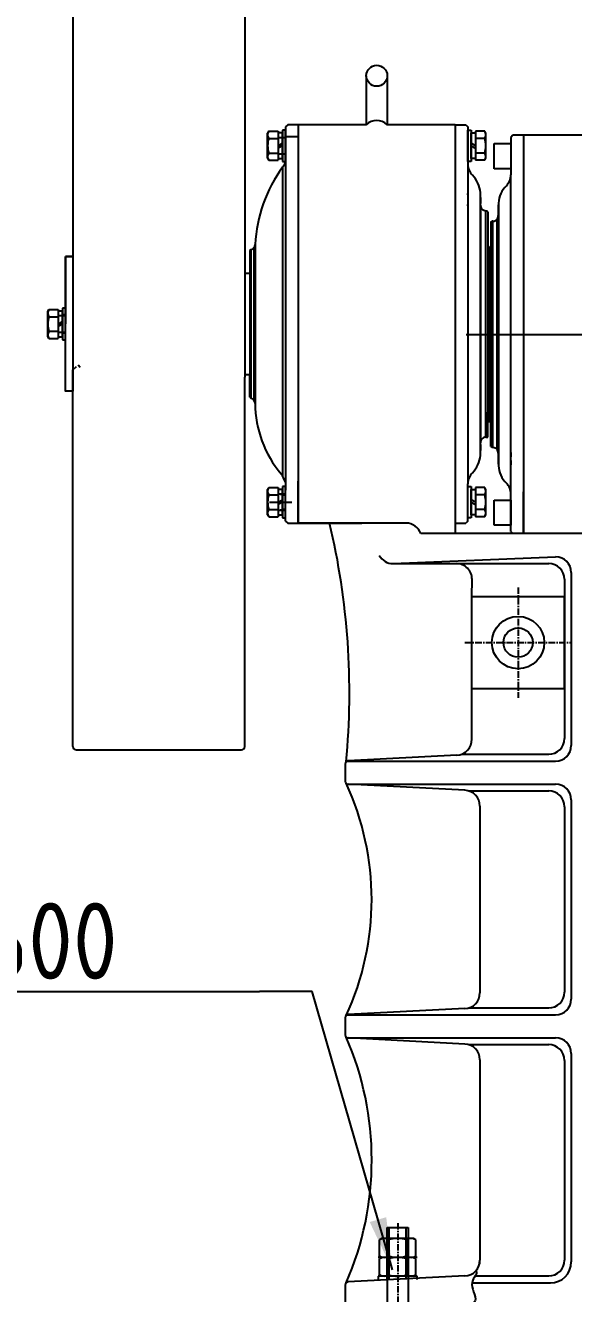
# Model space of a CAD drawing. Extents: x -2130 to 40755, y -2746 to 19315.
# Drawn here: x 22006 to 22529, y 15873 to 17083 of the extents above; entities that cross this region are included whole.
import ezdxf

# ---------------------------------------------------------------- set-up
doc = ezdxf.new("R2010")
doc.units = 0
doc.header["$LTSCALE"] = 5
doc.header["$MEASUREMENT"] = 0
doc.linetypes.add('CENTER', pattern=[2, 1.25, -0.25, 0.25, -0.25])
doc.linetypes.add('PHANTOM', pattern=[2.5, 1.25, -0.25, 0.25, -0.25, 0.25, -0.25])
doc.layers.get('0').update_dxf_attribs({"linetype": 'CONTINUOUS'})
doc.layers.get('DEFPOINTS').update_dxf_attribs({"linetype": 'CONTINUOUS'})
for name, color, linetype in [('3', 3, 'CENTER'), ('4', 4, 'PHANTOM'), ('DIM', 7, 'CONTINUOUS'), ('标注层', 1, 'CONTINUOUS'), ('点划线层', 4, 'CENTER'), ('点画线', 3, 'CENTER'), ('粗实线层', 7, 'CONTINUOUS'), ('细实线', 1, 'CONTINUOUS')]:
    doc.layers.add(name, color=color, linetype=linetype)
doc.layers.add('粗实线', color=7, linetype='CONTINUOUS', lineweight=25)
doc.styles.add('HZ', font='gbenor.shx', dxfattribs={"bigfont": 'gbcbig.shx'})
doc.styles.get("Standard").update_dxf_attribs({"font": 'gbenor.shx', "bigfont": 'gbcbig.shx'})
doc.styles.add('样式 1', font='txt.shx', dxfattribs={"width": 0.78, "bigfont": 'gbcbig.shx'})
doc.dimstyles.new('20', dxfattribs={"dimscale": 20, "dimtxt": 3.5, "dimasz": 2.5, "dimexe": 0.18, "dimexo": 0, "dimgap": 0.5, "dimtad": 1, "dimtoh": 1, "dimdsep": 46, "dimtxsty": 'Standard', "dimcen": 0.09, "dimclrd": 1, "dimclre": 1, "dimclrt": 3, "dimazin": 2, "dimtm": 1e-09, "dimtfac": 1, "dimtmove": 0, "dimatfit": 3, "dimfxl": 0, "dimtolj": 1, "dimtzin": 0, "dimarcsym": 0})
doc.dimstyles.new('ISO-25', dxfattribs={"dimscale": 18, "dimtxt": 3.5, "dimasz": 2.5, "dimexe": 1.25, "dimexo": 0, "dimgap": 1, "dimtad": 1, "dimtoh": 1, "dimdsep": 46, "dimtxsty": 'HZ', "dimcen": 2.5, "dimclrd": 1, "dimclre": 1, "dimclrt": 3, "dimadec": 0, "dimazin": 0, "dimtfac": 1, "dimtmove": 0, "dimatfit": 0, "dimfxl": 0, "dimarcsym": 0})

# ---------------------------------------------------------------- blocks, each defined once
blk = doc.blocks.new('*D266')
at = {"color": 1, "lineweight": -2}
for p, q in [((18253.8, 15946.9), (18253.8, 16023.8)), ((19043.8, 16020.2), (18303.8, 16020.2)), ((19093.8, 15946.9), (19093.8, 16023.8))]:
    blk.add_line(p, q, dxfattribs=at)
at = {"color": 1}
for points in [[(18303.8, 16028.5), (18303.8, 16011.9), (18253.8, 16020.2)], [(19043.8, 16028.5), (19043.8, 16011.9), (19093.8, 16020.2)]]:
    blk.add_solid(points, dxfattribs=at)
at = {"layer": 'DEFPOINTS', "color": 0}
for p in [(18253.8, 16020.2), (18253.8, 15946.9), (19093.8, 15946.9), (36785.4, 3641.5), (36785.4, 2941.5), (37052, 2941.5)]:
    blk.add_point(p, dxfattribs=at)
at = {"layer": '粗实线', "color": 1, "lineweight": -2}
for p, q in [((36785.4, 3641.5), (37074.5, 3641.5)), ((37052, 3596.5), (37052, 2986.5)), ((36785.4, 2941.5), (37074.5, 2941.5))]:
    blk.add_line(p, q, dxfattribs=at)
at = {"layer": '粗实线', "color": 1}
for points in [[(37044.5, 3596.5), (37059.5, 3596.5), (37052, 3641.5)], [(37044.5, 2986.5), (37059.5, 2986.5), (37052, 2941.5)]]:
    blk.add_solid(points, dxfattribs=at)
at = {"color": 3, "insert": (18673.8, 16065.2), "char_height": 70, "attachment_point": 5}
blk.add_mtext('\\A1;840', dxfattribs=at)
at = {"layer": '粗实线', "color": 3, "insert": (37002.5, 3236.5), "char_height": 63, "attachment_point": 5, "rotation": 90, "style": '样式 1'}
blk.add_mtext('700', dxfattribs=at)
blk = doc.blocks.new('*D267')
at = {"color": 1, "lineweight": -2}
for p, q in [((18823.8, 15946.9), (18823.8, 15924.7)), ((19093.8, 15946.9), (19093.8, 15924.7)), ((19043.8, 15928.3), (18873.8, 15928.3))]:
    blk.add_line(p, q, dxfattribs=at)
at = {"color": 1}
for points in [[(18873.8, 15936.6), (18873.8, 15919.9), (18823.8, 15928.3)], [(19043.8, 15936.6), (19043.8, 15919.9), (19093.8, 15928.3)]]:
    blk.add_solid(points, dxfattribs=at)
at = {"layer": 'DEFPOINTS', "color": 0}
for p in [(18823.8, 15946.9), (19093.8, 15946.9), (18823.8, 15928.3), (36457.9, 3641.5), (36457.9, 3141.5), (36566.5, 3141.5)]:
    blk.add_point(p, dxfattribs=at)
at = {"layer": '粗实线', "color": 1, "lineweight": -2}
for p, q in [((36457.9, 3641.5), (36589, 3641.5)), ((36566.5, 3596.5), (36566.5, 3186.5)), ((36457.9, 3141.5), (36589, 3141.5))]:
    blk.add_line(p, q, dxfattribs=at)
at = {"layer": '粗实线', "color": 1}
for points in [[(36559, 3596.5), (36574, 3596.5), (36566.5, 3641.5)], [(36559, 3186.5), (36574, 3186.5), (36566.5, 3141.5)]]:
    blk.add_solid(points, dxfattribs=at)
at = {"color": 3, "insert": (18958.8, 15973.3), "char_height": 70, "attachment_point": 5}
blk.add_mtext('\\A1;270', dxfattribs=at)
at = {"layer": '粗实线', "color": 3, "insert": (36517, 3332), "char_height": 63, "attachment_point": 5, "rotation": 90, "style": '样式 1'}
blk.add_mtext('500', dxfattribs=at)
blk = doc.blocks.new('*D268')
at = {"color": 1, "lineweight": -2}
for p, q in [((18076.8, 16597.9), (18008.3, 16597.9)), ((18011.9, 16547.9), (18011.9, 15912.9)), ((18088.8, 15862.9), (18008.3, 15862.9))]:
    blk.add_line(p, q, dxfattribs=at)
at = {"color": 1}
for points in [[(18003.5, 16547.9), (18020.2, 16547.9), (18011.9, 16597.9)], [(18003.5, 15912.9), (18020.2, 15912.9), (18011.9, 15862.9)]]:
    blk.add_solid(points, dxfattribs=at)
at = {"layer": 'DEFPOINTS', "color": 0}
for p in [(18076.8, 16597.9), (18011.9, 15862.9), (18088.8, 15862.9), (35485.4, 3641.5), (35700.4, 3641.5), (35485.4, 3480)]:
    blk.add_point(p, dxfattribs=at)
at = {"layer": '粗实线', "color": 1, "lineweight": -2}
for p, q in [((35485.4, 3641.5), (35485.4, 3457.5)), ((35700.4, 3641.5), (35700.4, 3457.5)), ((35655.4, 3480), (35530.4, 3480))]:
    blk.add_line(p, q, dxfattribs=at)
at = {"layer": '粗实线', "color": 1}
for points in [[(35530.4, 3487.5), (35530.4, 3472.5), (35485.4, 3480)], [(35655.4, 3487.5), (35655.4, 3472.5), (35700.4, 3480)]]:
    blk.add_solid(points, dxfattribs=at)
at = {"color": 3, "insert": (17966.9, 16230.4), "char_height": 70, "attachment_point": 5, "rotation": 90}
blk.add_mtext('\\A1;735', dxfattribs=at)
at = {"layer": '粗实线', "color": 3, "insert": (35641.5, 3529.5), "char_height": 63, "attachment_point": 5, "style": '样式 1'}
blk.add_mtext('215', dxfattribs=at)
blk = doc.blocks.new('*D269')
at = {"color": 1, "lineweight": -2}
for p, q in [((18376.5, 16797.9), (17893.3, 16797.9)), ((17896.9, 16747.9), (17896.9, 15912.9)), ((18088.8, 15862.9), (17893.3, 15862.9))]:
    blk.add_line(p, q, dxfattribs=at)
at = {"color": 1}
for points in [[(17888.5, 16747.9), (17905.2, 16747.9), (17896.9, 16797.9)], [(17888.5, 15912.9), (17905.2, 15912.9), (17896.9, 15862.9)]]:
    blk.add_solid(points, dxfattribs=at)
at = {"layer": 'DEFPOINTS', "color": 0}
for p in [(18376.5, 16797.9), (17896.9, 15862.9), (18088.8, 15862.9), (37885.4, 3734), (37735.4, 3641.5), (37885.4, 3641.5)]:
    blk.add_point(p, dxfattribs=at)
at = {"layer": '粗实线', "color": 1, "lineweight": -2}
for p, q in [((37735.4, 3641.5), (37735.4, 3756.5)), ((37885.4, 3641.5), (37885.4, 3756.5)), ((37780.4, 3734), (37840.4, 3734))]:
    blk.add_line(p, q, dxfattribs=at)
at = {"layer": '粗实线', "color": 1}
for points in [[(37780.4, 3741.5), (37780.4, 3726.5), (37735.4, 3734)], [(37840.4, 3741.5), (37840.4, 3726.5), (37885.4, 3734)]]:
    blk.add_solid(points, dxfattribs=at)
at = {"color": 3, "insert": (17851.9, 16330.4), "char_height": 70, "attachment_point": 5, "rotation": 90}
blk.add_mtext('\\A1;935', dxfattribs=at)
at = {"layer": '粗实线', "color": 3, "insert": (37810.4, 3783.5), "char_height": 63, "attachment_point": 5, "style": '样式 1'}
blk.add_mtext('150', dxfattribs=at)
blk = doc.blocks.new('*D270')
at = {"color": 1, "lineweight": -2}
for p, q in [((18073.8, 16594.9), (18073.8, 17305.2)), ((18123.8, 17301.6), (19223.8, 17301.6)), ((19273.8, 16369.9), (19273.8, 17305.2))]:
    blk.add_line(p, q, dxfattribs=at)
at = {"color": 1}
for points in [[(18123.8, 17309.9), (18123.8, 17293.2), (18073.8, 17301.6)], [(19223.8, 17309.9), (19223.8, 17293.2), (19273.8, 17301.6)]]:
    blk.add_solid(points, dxfattribs=at)
at = {"layer": 'DEFPOINTS', "color": 0}
for p in [(19273.8, 17301.6), (18073.8, 16594.9), (19273.8, 16369.9), (35485.4, 2341.5), (37885.4, 2341.5), (37885.4, 2207)]:
    blk.add_point(p, dxfattribs=at)
at = {"layer": '粗实线', "color": 1, "lineweight": -2}
for p, q in [((35485.4, 2341.5), (35485.4, 2184.5)), ((37885.4, 2341.5), (37885.4, 2184.5)), ((35530.4, 2207), (37840.4, 2207))]:
    blk.add_line(p, q, dxfattribs=at)
at = {"layer": '粗实线', "color": 1}
for points in [[(35530.4, 2214.5), (35530.4, 2199.5), (35485.4, 2207)], [(37840.4, 2214.5), (37840.4, 2199.5), (37885.4, 2207)]]:
    blk.add_solid(points, dxfattribs=at)
at = {"color": 3, "insert": (18673.8, 17346.6), "char_height": 70, "attachment_point": 5}
blk.add_mtext('\\A1;1200', dxfattribs=at)
at = {"layer": '粗实线', "color": 3, "insert": (37400.9, 2256.5), "char_height": 63, "attachment_point": 5, "style": '样式 1'}
blk.add_mtext('2400', dxfattribs=at)
blk = doc.blocks.new('*D271')
at = {"color": 1, "lineweight": -2}
for p, q in [((18073.8, 16594.9), (18073.8, 17114.5)), ((18123.8, 17110.9), (18773.8, 17110.9)), ((18823.8, 16797.9), (18823.8, 17114.5))]:
    blk.add_line(p, q, dxfattribs=at)
at = {"color": 1}
for points in [[(18123.8, 17119.2), (18123.8, 17102.5), (18073.8, 17110.9)], [(18773.8, 17119.2), (18773.8, 17102.5), (18823.8, 17110.9)]]:
    blk.add_solid(points, dxfattribs=at)
at = {"layer": 'DEFPOINTS', "color": 0}
for p in [(18823.8, 17110.9), (18823.8, 16797.9), (18073.8, 16594.9), (38384.1, 2441.5), (40384.1, 2441.5), (40384.1, 2200)]:
    blk.add_point(p, dxfattribs=at)
at = {"layer": '粗实线', "color": 1, "lineweight": -2}
for p, q in [((38384.1, 2441.5), (38384.1, 2177.5)), ((40384.1, 2441.5), (40384.1, 2177.5)), ((38429.1, 2200), (40339.1, 2200))]:
    blk.add_line(p, q, dxfattribs=at)
at = {"layer": '粗实线', "color": 1}
for points in [[(38429.1, 2207.5), (38429.1, 2192.5), (38384.1, 2200)], [(40339.1, 2207.5), (40339.1, 2192.5), (40384.1, 2200)]]:
    blk.add_solid(points, dxfattribs=at)
at = {"color": 3, "insert": (18448.8, 17155.9), "char_height": 70, "attachment_point": 5}
blk.add_mtext('\\A1;750', dxfattribs=at)
at = {"layer": '粗实线', "color": 3, "insert": (39309, 2249.5), "char_height": 63, "attachment_point": 5, "style": '样式 1'}
blk.add_mtext('2000', dxfattribs=at)
blk = doc.blocks.new('*D272')
at = {"color": 1, "lineweight": -2}
for p, q in [((18823.8, 16797.9), (18823.8, 16546.2)), ((20128.8, 16202.9), (20128.8, 16553.4)), ((18873.8, 16549.8), (20078.8, 16549.8))]:
    blk.add_line(p, q, dxfattribs=at)
at = {"color": 1}
for points in [[(18873.8, 16558.1), (18873.8, 16541.4), (18823.8, 16549.8)], [(20078.8, 16558.1), (20078.8, 16541.4), (20128.8, 16549.8)]]:
    blk.add_solid(points, dxfattribs=at)
at = {"layer": 'DEFPOINTS', "color": 0}
for p in [(18823.8, 16797.9), (20128.8, 16549.8), (20128.8, 16202.9), (37570.4, 3978.1), (36730.4, 3691.4), (37570.4, 3681.6)]:
    blk.add_point(p, dxfattribs=at)
at = {"layer": '粗实线', "color": 1, "lineweight": -2}
for p, q in [((36730.4, 3691.4), (36730.4, 4000.6)), ((37570.4, 3681.6), (37570.4, 4000.6)), ((36775.4, 3978.1), (37525.4, 3978.1))]:
    blk.add_line(p, q, dxfattribs=at)
at = {"layer": '粗实线', "color": 1}
for points in [[(36775.4, 3985.6), (36775.4, 3970.6), (36730.4, 3978.1)], [(37525.4, 3985.6), (37525.4, 3970.6), (37570.4, 3978.1)]]:
    blk.add_solid(points, dxfattribs=at)
at = {"color": 3, "insert": (19476.3, 16594.8), "char_height": 70, "attachment_point": 5}
blk.add_mtext('\\A1;1305', dxfattribs=at)
at = {"layer": '粗实线', "color": 3, "insert": (37121.1, 4027.6), "char_height": 63, "attachment_point": 5, "style": '样式 1'}
blk.add_mtext('840', dxfattribs=at)
blk = doc.blocks.new('*D274')
at = {"color": 1, "lineweight": -2}
for p, q in [((20457.3, 16202.9), (20960.1, 16202.9)), ((20956.5, 15912.9), (20956.5, 16152.9)), ((20848.8, 15862.9), (20960.1, 15862.9))]:
    blk.add_line(p, q, dxfattribs=at)
at = {"color": 1}
for points in [[(20948.2, 16152.9), (20964.9, 16152.9), (20956.5, 16202.9)], [(20948.2, 15912.9), (20964.9, 15912.9), (20956.5, 15862.9)]]:
    blk.add_solid(points, dxfattribs=at)
at = {"layer": 'DEFPOINTS', "color": 0}
for p in [(20457.3, 16202.9), (20956.5, 16202.9), (20848.8, 15862.9), (37885.4, 3641.5), (37885.4, 2341.5), (38170, 2341.5)]:
    blk.add_point(p, dxfattribs=at)
at = {"layer": '粗实线', "color": 1, "lineweight": -2}
for p, q in [((37885.4, 3641.5), (38192.5, 3641.5)), ((38170, 3596.5), (38170, 2386.5)), ((37885.4, 2341.5), (38192.5, 2341.5))]:
    blk.add_line(p, q, dxfattribs=at)
at = {"layer": '粗实线', "color": 1}
for points in [[(38162.5, 3596.5), (38177.5, 3596.5), (38170, 3641.5)], [(38162.5, 2386.5), (38177.5, 2386.5), (38170, 2341.5)]]:
    blk.add_solid(points, dxfattribs=at)
at = {"color": 3, "insert": (20911.5, 16032.9), "char_height": 70, "attachment_point": 5, "rotation": 90}
blk.add_mtext('\\A1;340', dxfattribs=at)
at = {"layer": '粗实线', "color": 3, "insert": (38118.8, 3008.5), "char_height": 63, "attachment_point": 5, "rotation": 90, "style": '样式 1'}
blk.add_mtext('自定', dxfattribs=at)
blk = doc.blocks.new('*D253')
at = {"color": 1, "lineweight": -2}
for p, q in [((22215.3, 17200.7), (22215.3, 17263.8)), ((22265.3, 17260.2), (23100.3, 17260.2)), ((23150.3, 17200.7), (23150.3, 17263.8))]:
    blk.add_line(p, q, dxfattribs=at)
at = {"color": 1}
for points in [[(22265.3, 17268.5), (22265.3, 17251.9), (22215.3, 17260.2)], [(23100.3, 17268.5), (23100.3, 17251.9), (23150.3, 17260.2)]]:
    blk.add_solid(points, dxfattribs=at)
at = {"layer": 'DEFPOINTS', "color": 0}
for p in [(23150.3, 17260.2), (22215.3, 17200.7), (23150.3, 17200.7), (35792.9, -112.5), (36407.9, -235.5), (36407.9, -258)]:
    blk.add_point(p, dxfattribs=at)
at = {"layer": '粗实线', "color": 1, "lineweight": -2}
for p, q in [((35792.9, -112.5), (35792.9, -280.5)), ((36407.9, -235.5), (36407.9, -280.5)), ((35837.9, -258), (36362.9, -258))]:
    blk.add_line(p, q, dxfattribs=at)
at = {"layer": '粗实线', "color": 1}
for points in [[(35837.9, -250.5), (35837.9, -265.5), (35792.9, -258)], [(36362.9, -250.5), (36362.9, -265.5), (36407.9, -258)]]:
    blk.add_solid(points, dxfattribs=at)
at = {"color": 3, "insert": (22682.8, 17305.2), "char_height": 70, "attachment_point": 5}
blk.add_mtext('\\A1;935', dxfattribs=at)
at = {"layer": '粗实线', "color": 3, "insert": (36109.5, -208.5), "char_height": 63, "attachment_point": 5, "style": '样式 1'}
blk.add_mtext('615', dxfattribs=at)
blk = doc.blocks.new('*D276')
at = {"color": 1, "lineweight": -2}
for p, q in [((22051.3, 17200.7), (22051.3, 17263.9)), ((22165.3, 17260.3), (22101.3, 17260.3)), ((22215.3, 17200.7), (22215.3, 17263.9))]:
    blk.add_line(p, q, dxfattribs=at)
at = {"color": 1}
for points in [[(22101.3, 17268.6), (22101.3, 17252), (22051.3, 17260.3)], [(22165.3, 17268.6), (22165.3, 17252), (22215.3, 17260.3)]]:
    blk.add_solid(points, dxfattribs=at)
at = {"layer": 'DEFPOINTS', "color": 0}
for p in [(22051.3, 17260.3), (22051.3, 17200.7), (22215.3, 17200.7), (40339.1, 5023), (38401.1, 4982.5), (40339.1, 4161.5)]:
    blk.add_point(p, dxfattribs=at)
at = {"layer": '粗实线', "color": 1, "lineweight": -2}
for p, q in [((38401.1, 4982.5), (38401.1, 5045.5)), ((40339.1, 4161.5), (40339.1, 5045.5)), ((38446.1, 5023), (40294.1, 5023))]:
    blk.add_line(p, q, dxfattribs=at)
at = {"layer": '粗实线', "color": 1}
for points in [[(38446.1, 5030.5), (38446.1, 5015.5), (38401.1, 5023)], [(40294.1, 5030.5), (40294.1, 5015.5), (40339.1, 5023)]]:
    blk.add_solid(points, dxfattribs=at)
at = {"color": 3, "insert": (22133.3, 17305.3), "char_height": 70, "attachment_point": 5}
blk.add_mtext('\\A1;164', dxfattribs=at)
at = {"layer": '粗实线', "color": 3, "insert": (39059.5, 5072.5), "char_height": 63, "attachment_point": 5, "style": '样式 1'}
blk.add_mtext('1938', dxfattribs=at)
blk = doc.blocks.new('*D278')
at = {"color": 1, "lineweight": -2}
for p, q in [((6935.4, 16333.9), (7097.2, 16333.9)), ((7093.6, 16283.9), (7093.6, 16121.9)), ((6935.4, 16071.9), (7097.2, 16071.9))]:
    blk.add_line(p, q, dxfattribs=at)
at = {"color": 1}
for points in [[(7085.3, 16283.9), (7101.9, 16283.9), (7093.6, 16333.9)], [(7085.3, 16121.9), (7101.9, 16121.9), (7093.6, 16071.9)]]:
    blk.add_solid(points, dxfattribs=at)
at = {"layer": 'DEFPOINTS', "color": 0}
for p in [(6935.4, 16333.9), (6935.4, 16071.9), (7093.6, 16071.9), (39034.1, 3641.5), (39354.1, 3641.5), (39354.1, 3527)]:
    blk.add_point(p, dxfattribs=at)
at = {"layer": '粗实线', "color": 1, "lineweight": -2}
for p, q in [((39034.1, 3641.5), (39034.1, 3504.5)), ((39354.1, 3641.5), (39354.1, 3504.5)), ((39079.1, 3527), (39309.1, 3527))]:
    blk.add_line(p, q, dxfattribs=at)
at = {"layer": '粗实线', "color": 1}
for points in [[(39079.1, 3534.5), (39079.1, 3519.5), (39034.1, 3527)], [(39309.1, 3534.5), (39309.1, 3519.5), (39354.1, 3527)]]:
    blk.add_solid(points, dxfattribs=at)
at = {"color": 3, "insert": (7048.6, 16202.9), "char_height": 70, "attachment_point": 5, "rotation": 90}
blk.add_mtext('\\A1;262', dxfattribs=at)
at = {"layer": '粗实线', "color": 3, "insert": (39206.5, 3576.5), "char_height": 63, "attachment_point": 5, "style": '样式 1'}
blk.add_mtext('320', dxfattribs=at)
blk = doc.blocks.new('*U164')
at = {"layer": '4', "color": 7, "linetype": 'Continuous'}
for p, q in [((4158.4, 1345), (4155.4, 1345)), ((4155.4, 1345), (4155.4, 1315)), ((4158.4, 1315), (4158.4, 1345)), ((4155.4, 1315), (4158.4, 1315))]:
    blk.add_line(p, q, dxfattribs=at)
at = {"layer": '4', "color": 3, "linetype": 'CENTER'}
blk.add_line((4149.4, 1330), (4164.4, 1330), dxfattribs=at)
blk = doc.blocks.new('*U165')
at = {"layer": '4', "color": 7, "linetype": 'Continuous'}
for p, q in [((4155.4, 1342.2), (4151.3, 1342.2)), ((4151.3, 1342.2), (4151.3, 1317.8)), ((4151.3, 1330), (4155.4, 1332.4)), ((4155.4, 1317.8), (4155.4, 1342.2)), ((4155.4, 1330), (4151.3, 1327.7)), ((4151.3, 1317.8), (4155.4, 1317.8))]:
    blk.add_line(p, q, dxfattribs=at)
at = {"layer": '4', "color": 3, "linetype": 'CENTER'}
blk.add_line((4143.1, 1330), (4163.6, 1330), dxfattribs=at)

msp = doc.modelspace()

# ---------------------------------------------------------------- linework, layer by layer
for p, q in [((22416.2774, 16987.873), (22426.2774, 16987.873)), ((22266.2774, 16976.373), (22254.2774, 16976.373)), ((22601.7814, 16977.873), (22481.2774, 16977.873)), ((22428.2774, 16950.2669), (22428.2774, 16645.4791)), ((22469.2774, 16635.4791), (22469.2774, 16940.2669)), ((22440.1748, 16672.5211), (22440.1748, 16923.2249)), ((22440.3394, 16911.1724), (22440.3304, 16684.8732)), ((22445.3304, 16689.873), (22445.3304, 16905.873)), ((22457.38, 16913.2249), (22457.38, 16662.5211)), ((22451.2774, 16895.873), (22451.2774, 16679.873)), ((22452.2244, 16679.873), (22452.2244, 16895.873)), ((22455.8643, 16897.445), (22455.8643, 16678.3011)), ((22457.2155, 16674.5736), (22457.2155, 16901.1724)), ((22449.2774, 16871.8819), (22450.2774, 16871.8819)), ((22449.2774, 16871.8819), (22449.2774, 16703.8641)), ((22450.2774, 16871.873), (22450.2774, 16703.873)), ((22051.2748, 16862.1281), (22044.3724, 16862.1281)), ((22044.3724, 16862.1281), (22044.3724, 16797.873)), ((22044.3724, 16733.6179), (22044.3724, 16797.873)), ((22051.2748, 16733.6179), (22044.3724, 16733.6179)), ((22449.2774, 16733.873), (22449.2774, 16713.873)), ((22449.2774, 16703.8641), (22449.2774, 16717.873))]:
    msp.add_line(p, q)
at = {"color": 7, "linetype": 'Continuous'}
for p, q in [((22453.2774, 16969.873), (22469.2774, 16969.873)), ((22453.2774, 16945.873), (22453.2774, 16969.873)), ((22469.2774, 16969.873), (22469.2774, 16945.873)), ((22469.2774, 16945.873), (22453.2774, 16945.873)), ((22453.2774, 16629.873), (22469.2774, 16629.873)), ((22453.2774, 16605.873), (22453.2774, 16629.873)), ((22469.2774, 16629.873), (22469.2774, 16605.873)), ((22469.2774, 16605.873), (22453.2774, 16605.873))]:
    msp.add_line(p, q, dxfattribs=at)
msp.add_lwpolyline([(22044.3724, 16862.1281), (22051.2748, 16862.1281), (22051.2748, 16733.6179), (22044.3724, 16733.6179)], close=True)
at = {"layer": '3', "ltscale": 50}
msp.add_line((22426.6914, 16787.873), (22681.2774, 16787.873), dxfattribs=at)
at = {"layer": '4', "color": 7, "linetype": 'Continuous'}
for p, q in [((22237.1774, 16979.873), (22238.2492, 16981.7294)), ((22237.1774, 16955.873), (22237.1774, 16979.873)), ((22238.2492, 16981.7294), (22247.1774, 16981.7294)), ((22238.2492, 16974.8012), (22247.1774, 16974.8012)), ((22247.1774, 16981.7294), (22247.1774, 16954.0166)), ((22247.1774, 16980.073), (22247.1774, 16955.673)), ((22251.2774, 16980.073), (22247.1774, 16980.073)), ((22247.1774, 16975.873), (22254.2774, 16975.873)), ((22251.2774, 16982.873), (22251.2774, 16952.873)), ((22254.2774, 16982.873), (22251.2774, 16982.873)), ((22251.2774, 16955.673), (22251.2774, 16980.073)), ((22254.2774, 16952.873), (22254.2774, 16982.873)), ((22428.2774, 16982.873), (22431.2774, 16982.873)), ((22428.2774, 16952.873), (22428.2774, 16982.873)), ((22431.2774, 16982.873), (22431.2774, 16952.873)), ((22431.2774, 16980.073), (22435.3774, 16980.073)), ((22431.2774, 16955.673), (22431.2774, 16980.073)), ((22444.3056, 16981.7294), (22435.3774, 16981.7294)), ((22435.3774, 16981.7294), (22435.3774, 16954.0166)), ((22435.3774, 16980.073), (22435.3774, 16955.673)), ((22444.3056, 16974.8012), (22435.3774, 16974.8012)), ((22445.3774, 16979.873), (22444.3056, 16981.7294)), ((22445.3774, 16955.873), (22445.3774, 16979.873)), ((22247.1774, 16967.873), (22251.2774, 16970.2401)), ((22251.2774, 16967.873), (22247.1774, 16965.5059)), ((22435.3774, 16967.873), (22431.2774, 16970.2401)), ((22431.2774, 16967.873), (22435.3774, 16965.5059)), ((22238.2492, 16954.0166), (22237.1774, 16955.873)), ((22238.2492, 16960.9448), (22247.1774, 16960.9448)), ((22238.2492, 16954.0166), (22247.1774, 16954.0166)), ((22254.2774, 16959.873), (22247.1774, 16959.873)), ((22247.1774, 16955.673), (22251.2774, 16955.673)), ((22251.2774, 16952.873), (22254.2774, 16952.873)), ((22431.2774, 16952.873), (22428.2774, 16952.873)), ((22435.3774, 16955.673), (22431.2774, 16955.673)), ((22444.3056, 16960.9448), (22435.3774, 16960.9448)), ((22444.3056, 16954.0166), (22435.3774, 16954.0166)), ((22444.3056, 16954.0166), (22445.3774, 16955.873)), ((22237.1774, 16639.873), (22238.2492, 16641.7294)), ((22237.1774, 16615.873), (22237.1774, 16639.873)), ((22238.2492, 16641.7294), (22247.1774, 16641.7294)), ((22247.1774, 16641.7294), (22247.1774, 16614.0166)), ((22247.1774, 16635.873), (22254.2774, 16634.5418)), ((22247.1774, 16635.873), (22254.2774, 16635.873)), ((22428.2774, 16642.873), (22431.2774, 16642.873)), ((22428.2774, 16612.873), (22428.2774, 16642.873)), ((22431.2774, 16642.873), (22431.2774, 16612.873)), ((22431.2774, 16640.073), (22435.3774, 16640.073)), ((22431.2774, 16615.673), (22431.2774, 16640.073)), ((22444.3056, 16641.7294), (22435.3774, 16641.7294)), ((22435.3774, 16641.7294), (22435.3774, 16614.0166)), ((22435.3774, 16640.073), (22435.3774, 16615.673)), ((22445.3774, 16639.873), (22444.3056, 16641.7294)), ((22445.3774, 16615.873), (22445.3774, 16639.873)), ((22238.2492, 16634.8012), (22247.1774, 16634.8012)), ((22435.3774, 16627.873), (22431.2774, 16630.2401)), ((22431.2774, 16627.873), (22435.3774, 16625.5059)), ((22444.3056, 16634.8012), (22435.3774, 16634.8012)), ((22238.2492, 16614.0166), (22237.1774, 16615.873)), ((22238.2492, 16620.9448), (22247.1774, 16620.9448)), ((22238.2492, 16614.0166), (22247.1774, 16614.0166)), ((22254.2774, 16621.2043), (22247.1774, 16619.873)), ((22254.2774, 16619.873), (22247.1774, 16619.873)), ((22431.2774, 16612.873), (22428.2774, 16612.873)), ((22435.3774, 16615.673), (22431.2774, 16615.673)), ((22444.3056, 16620.9448), (22435.3774, 16620.9448)), ((22444.3056, 16614.0166), (22435.3774, 16614.0166)), ((22444.3056, 16614.0166), (22445.3774, 16615.873))]:
    msp.add_line(p, q, dxfattribs=at)
for centre, radius, start, end in [((22243.3114, 16978.2653), 6.134, 145.6157525, 214.3842475), ((22260.1056, 16967.873), 22.9282, 162.4120462, 197.5879538), ((22439.2434, 16978.2653), 6.134, 325.6157525, 34.3842475), ((22422.4492, 16967.873), 22.9282, 342.4120462, 17.5879538), ((22243.3114, 16957.4807), 6.134, 145.6157525, 214.3842475), ((22439.2434, 16957.4807), 6.134, 325.6157525, 34.3842475), ((22243.3114, 16638.2653), 6.134, 145.6157525, 214.3842475), ((22439.2434, 16638.2653), 6.134, 325.6157525, 34.3842475), ((22260.1056, 16627.873), 22.9282, 162.4120462, 197.5879538), ((22422.4492, 16627.873), 22.9282, 342.4120462, 17.5879538), ((22243.3114, 16617.4807), 6.134, 145.6157525, 214.3842475), ((22439.2434, 16617.4807), 6.134, 325.6157525, 34.3842475)]:
    msp.add_arc(centre, radius, start, end, dxfattribs=at)
at = {"layer": 'DIM'}
for p, q in [((22416.2774, 16807.873), (22416.2774, 16618.873)), ((22416.2774, 16636.873), (22416.2774, 16618.873)), ((22416.2774, 16618.873), (22416.2774, 16597.873)), ((22266.2774, 16607.873), (22327.0356, 16607.873)), ((22369.1563, 16607.873), (22266.2774, 16607.873)), ((22327.0356, 16607.873), (22286.2774, 16607.873)), ((22681.2774, 16597.873), (22383.293, 16597.873)), ((22356.9079, 16569.26), (22511.9441, 16575.76)), ((22356.9079, 16569.26), (22505.4441, 16569.26)), ((22432.1795, 16537.94), (22432.1942, 16554.2465)), ((22520.4441, 16554.26), (22520.4441, 16402.3738)), ((22526.9441, 16560.76), (22526.9441, 16395.8738)), ((22432.1795, 16449.921), (22432.1795, 16537.921)), ((22432.1795, 16537.921), (22520.1795, 16537.921)), ((22520.1795, 16537.921), (22520.1795, 16449.921)), ((22432.0562, 16401.0097), (22432.1002, 16449.94)), ((22520.1795, 16449.921), (22432.1795, 16449.921)), ((22417.7269, 16386.4758), (22314.1446, 16381)), ((22422.2155, 16387.3738), (22505.4441, 16387.3738)), ((22311.2774, 16378.003), (22311.2774, 16361.7445)), ((22313.4064, 16380.8738), (22511.9441, 16380.8738)), ((22313.4064, 16358.8738), (22511.9441, 16358.8738)), ((22425.4068, 16353.001), (22314.1462, 16358.7474)), ((22429.0907, 16352.3738), (22505.4441, 16352.3738)), ((22439.7508, 16338.0153), (22439.7508, 16159.7307)), ((22520.4441, 16337.3738), (22520.4441, 16160.373)), ((22526.9441, 16343.8738), (22526.9441, 16153.873)), ((22425.4068, 16144.745), (22314.1462, 16138.9986)), ((22429.0932, 16145.373), (22505.4441, 16145.373)), ((22311.2774, 16136.0015), (22311.2774, 16119.7445)), ((22313.4089, 16138.873), (22511.9441, 16138.873)), ((22313.4089, 16116.873), (22511.9441, 16116.873)), ((22425.4068, 16111.001), (22314.1462, 16116.7474)), ((22429.0932, 16110.373), (22505.4441, 16110.373)), ((22439.7508, 16096.0153), (22439.7508, 15904.7307)), ((22520.4441, 16095.373), (22520.4441, 15904.745)), ((22526.9441, 16101.873), (22526.9441, 15903.0759)), ((22425.4068, 15889.745), (22314.1462, 15883.9986)), ((22435.3755, 15889.745), (22505.4441, 15889.745)), ((22311.2774, 15881.0015), (22311.2774, 15862.873)), ((22432.1006, 15883.0759), (22506.9441, 15883.0759))]:
    msp.add_line(p, q, dxfattribs=at)
for radius in [25, 14]:
    msp.add_circle((22476.1795, 16493.921), radius, dxfattribs=at)
for centre, radius, start, end in [((21615.2293, 16446.0907), 700, 354.5886509, 13.3628786), ((22369.1607, 16592.8869), 14.9861, 19.4337633, 90.0168225), ((22356.9079, 16584.26), 15, 208.4756376, 270), ((22511.9441, 16560.76), 15, 0, 90), ((22417.1942, 16554.26), 15, 359.9484005, 90), ((22505.4441, 16554.26), 15, 0, 90), ((22417.063, 16401.4611), 15, 272.5370166, 1.6211756), ((22505.4441, 16402.3738), 15, 270, 0), ((22511.9441, 16395.8738), 15, 270, 0), ((22314.2774, 16378.003), 3, 92.5370166, 180), ((22314.2774, 16361.7445), 3, 180, 267.4932547), ((22072.0424, 16248.873), 264.4023, 335.2255286, 24.7744714), ((22511.9441, 16343.8738), 15, 0, 90), ((22424.7508, 16338.0153), 15, 0, 87.4932547), ((22505.4441, 16337.3738), 15, 0, 90), ((22424.7508, 16159.7307), 15, 272.5067453, 0), ((22505.4441, 16160.373), 15, 270, 0), ((22511.9441, 16153.873), 15, 270, 0), ((22314.2774, 16136.0015), 3, 92.5067453, 180), ((22314.2774, 16119.7445), 3, 180, 267.4932547), ((22042.4473, 16000.373), 294.0692, 336.492077, 23.507923), ((22042.4473, 16000.373), 294.0692, 336.492077, 23.507923), ((22511.9441, 16101.873), 15, 0, 90), ((22424.7508, 16096.0153), 15, 0, 87.4932547), ((22505.4441, 16095.373), 15, 0, 90), ((22424.7508, 15904.7307), 15, 272.5067453, 0), ((22424.7508, 15904.7307), 15, 318.341527, 0), ((22505.4441, 15904.745), 15, 270, 0), ((22506.9441, 15903.0759), 20, 270, 0), ((22314.2774, 15881.0015), 3, 92.5067453, 180)]:
    msp.add_arc(centre, radius, start, end, dxfattribs=at)
msp.add_open_spline([(22435.9576, 15894.7604), (22436.3797, 15893.6847), (22436.7453, 15890.6904), (22431.3619, 15885.3922), (22432.2596, 15876.5204), (22436.7791, 15868.5502), (22434.3019, 15864.3348), (22433.0695, 15862.873)], degree=3, knots=[8.471114802, 8.471114802, 8.471114802, 8.471114802, 12.217530878, 18.981095466, 27.676488059, 37.537653314, 43.085085452, 43.085085452, 43.085085452, 43.085085452], dxfattribs=at)
at = {"layer": '标注层', "color": 7, "linetype": 'Continuous'}
for p, q in [((22027.2724, 16809.7793), (22028.3442, 16811.6357)), ((22027.2724, 16785.7793), (22027.2724, 16809.7793)), ((22028.3442, 16811.6357), (22037.2724, 16811.6357)), ((22028.3442, 16804.7075), (22037.2724, 16804.7075)), ((22037.2724, 16811.6357), (22037.2724, 16783.9229)), ((22037.2724, 16809.9793), (22037.2724, 16785.5793)), ((22041.3724, 16809.9793), (22037.2724, 16809.9793)), ((22037.2724, 16805.7793), (22044.3724, 16805.7793)), ((22041.3724, 16812.873), (22041.3724, 16782.873)), ((22044.3724, 16812.873), (22041.3724, 16812.873)), ((22041.3724, 16785.5793), (22041.3724, 16809.9793)), ((22044.3724, 16806.623), (22041.3724, 16806.623)), ((22044.3724, 16782.873), (22044.3724, 16812.873)), ((22037.2724, 16797.7793), (22041.3724, 16800.1464)), ((22041.3724, 16797.7793), (22037.2724, 16795.4121)), ((22028.3442, 16783.9229), (22027.2724, 16785.7793)), ((22028.3442, 16790.8511), (22037.2724, 16790.8511)), ((22028.3442, 16783.9229), (22037.2724, 16783.9229)), ((22044.3724, 16789.7793), (22037.2724, 16789.7793)), ((22037.2724, 16785.5793), (22041.3724, 16785.5793)), ((22044.3724, 16789.123), (22041.3724, 16789.123)), ((22041.3724, 16782.873), (22044.3724, 16782.873))]:
    msp.add_line(p, q, dxfattribs=at)
for centre, radius, start, end in [((22033.4064, 16808.1716), 6.134, 145.6157525, 214.3842475), ((22050.2006, 16797.7793), 22.9282, 162.4120462, 197.5879538), ((22033.4064, 16787.387), 6.134, 145.6157525, 214.3842475)]:
    msp.add_arc(centre, radius, start, end, dxfattribs=at)
at = {"layer": '点划线层'}
for p, q in [((22476.1795, 16546.5491), (22476.1795, 16441.293)), ((22425.2551, 16493.921), (22527.1039, 16493.921))]:
    msp.add_line(p, q, dxfattribs=at)
at = {"layer": '点画线'}
msp.add_line((22361.2774, 15940.1546), (22361.2774, 14996.8518), dxfattribs=at)
at = {"layer": '粗实线'}
for p, q in [((22256.2774, 16987.873), (22254.2774, 16985.873)), ((22266.2774, 16987.873), (22256.2774, 16987.873)), ((22266.2774, 16987.873), (22266.2774, 16947.873)), ((22254.2774, 16985.873), (22254.2774, 16956.3883)), ((22220.2774, 16867.8731), (22221.4165, 16869.0122)), ((22220.2774, 16867.8731), (22220.2774, 16846.373)), ((22220.2774, 16727.8729), (22220.2774, 16749.373)), ((22220.2774, 16727.8729), (22221.4165, 16726.7338)), ((22266.2774, 16607.873), (22266.2774, 16647.873)), ((22254.2774, 16609.873), (22254.2774, 16639.3577)), ((22254.2774, 16609.873), (22256.2774, 16607.873)), ((22256.2774, 16607.873), (22266.2774, 16607.873))]:
    msp.add_line(p, q, dxfattribs=at)
for centre, radius, start, end in [((22237.969, 16959.4966), 17.9734, 318.3303972, 335.1435476), ((22362.0687, 16866.7987), 137, 143.8851887, 177.1444073), ((22220.245, 16873.873), 5, 283.5498862, 357.1444073), ((22220.245, 16721.873), 5, 2.8555927, 76.4501138), ((22330.6861, 16722.6255), 105.4485, 180.2735258, 220.0642119), ((22218.4574, 16632.2704), 38.7225, 22.325086, 35.4951634)]:
    msp.add_arc(centre, radius, start, end, dxfattribs=at)
at = {"layer": '粗实线层'}
for p, q in [((22051.2748, 17200.7481), (22051.2748, 16841.4148)), ((22215.2748, 17200.7481), (22215.2748, 16848.2481)), ((22331.2774, 17034.6293), (22331.2774, 16987.873)), ((22351.2774, 17034.6293), (22351.2774, 16987.873)), ((22331.2774, 16987.873), (22266.2774, 16987.873)), ((22416.2774, 16987.873), (22351.2774, 16987.873)), ((22416.2774, 16987.873), (22416.2774, 16947.873)), ((22426.2774, 16987.873), (22428.2774, 16985.873)), ((22428.2774, 16985.873), (22428.2774, 16950.2669)), ((22471.2774, 16977.873), (22469.2774, 16975.873)), ((22469.2774, 16975.873), (22469.2774, 16940.2669)), ((22481.2774, 16977.873), (22471.2774, 16977.873)), ((22481.2774, 16977.873), (22481.2774, 16597.873)), ((22481.2774, 16977.873), (22481.2774, 16937.873)), ((22481.2774, 16977.873), (22481.2774, 16925.5699)), ((22481.2774, 16977.873), (22481.2774, 16597.873)), ((22254.2774, 16956.3883), (22254.2774, 16639.3577)), ((22251.395, 16947.9903), (22251.395, 16652.6309)), ((22266.2774, 16947.873), (22266.2774, 16607.873)), ((22416.2774, 16947.873), (22416.2774, 16607.873)), ((22445.3304, 16905.873), (22446.2774, 16905.873)), ((22447.2774, 16904.873), (22446.2774, 16905.873)), ((22447.2774, 16904.873), (22447.2774, 16881.873)), ((22450.2774, 16894.873), (22451.2774, 16895.873)), ((22450.2774, 16894.873), (22450.2774, 16871.873)), ((22452.2244, 16895.873), (22451.2774, 16895.873)), ((22447.2774, 16881.873), (22447.2774, 16713.873)), ((22221.4165, 16726.7338), (22221.4165, 16869.0122)), ((22224.0946, 16870.6823), (22224.0946, 16725.0637)), ((22225.2388, 16873.6239), (22225.2388, 16722.1221)), ((22051.2748, 16841.4148), (22051.2748, 16754.0814)), ((22215.2748, 16848.2481), (22215.2748, 16747.2481)), ((22220.2774, 16846.1232), (22215.2748, 16846.1232)), ((22220.2774, 16846.373), (22220.2774, 16749.373)), ((22054.2722, 16756.9566), (22051.2748, 16754.0814)), ((22056.2774, 16758.873), (22058.2757, 16756.7897)), ((22051.2748, 16394.7481), (22051.2748, 16754.0814)), ((22220.2774, 16749.373), (22215.2748, 16749.373)), ((22215.2748, 16394.7481), (22215.2748, 16747.2481)), ((22447.2774, 16689.873), (22447.2774, 16713.873)), ((22450.2774, 16703.873), (22449.2774, 16703.873)), ((22450.2774, 16680.873), (22450.2774, 16703.873)), ((22445.3304, 16689.873), (22447.2774, 16689.873)), ((22450.2774, 16680.873), (22451.2774, 16679.873)), ((22452.2244, 16679.873), (22451.2774, 16679.873)), ((22481.2774, 16650.1761), (22481.2774, 16597.873)), ((22428.2774, 16609.873), (22428.2774, 16645.4791)), ((22469.2774, 16599.873), (22469.2774, 16635.4791)), ((22481.2774, 16597.873), (22481.2774, 16637.873)), ((22416.2774, 16607.873), (22426.2774, 16607.873)), ((22428.2774, 16609.873), (22426.2774, 16607.873)), ((22469.2774, 16599.873), (22471.2774, 16597.873)), ((22481.2774, 16597.873), (22471.2774, 16597.873)), ((22054.2748, 16391.7481), (22212.2748, 16391.7481)), ((22351.2774, 15885.9164), (22351.2774, 15862.873)), ((22371.2774, 15886.9493), (22371.2774, 15862.873))]:
    msp.add_line(p, q, dxfattribs=at)
at = {"layer": '粗实线层', "color": 7, "linetype": 'Continuous'}
for p, q in [((22351.2774, 15935.8154), (22371.2774, 15935.8154)), ((22351.2774, 15886.4329), (22351.2774, 15935.8154)), ((22371.2774, 15935.8154), (22371.2774, 15886.4329)), ((22346.2774, 15925.4329), (22343.9569, 15924.0931)), ((22343.9569, 15908.7726), (22343.9569, 15924.0931)), ((22376.2774, 15925.4329), (22346.2774, 15925.4329)), ((22352.6171, 15908.7726), (22352.6171, 15924.0931)), ((22369.9377, 15908.7726), (22369.9377, 15924.0931)), ((22378.5979, 15924.0931), (22376.2774, 15925.4329)), ((22378.5979, 15908.7726), (22378.5979, 15924.0931)), ((22379.7774, 15907.4329), (22342.7774, 15907.4329)), ((22346.2774, 15907.4329), (22343.9569, 15908.7726)), ((22346.2774, 15907.4329), (22343.9569, 15906.0931)), ((22343.9569, 15890.7726), (22343.9569, 15906.0931)), ((22376.2774, 15907.4329), (22346.2774, 15907.4329)), ((22376.2774, 15907.4329), (22346.2774, 15907.4329)), ((22352.6171, 15890.7726), (22352.6171, 15906.0931)), ((22369.9377, 15890.7726), (22369.9377, 15906.0931)), ((22378.5979, 15908.7726), (22376.2774, 15907.4329)), ((22378.5979, 15906.0931), (22376.2774, 15907.4329)), ((22378.5979, 15890.7726), (22378.5979, 15906.0931)), ((22379.7774, 15889.4329), (22342.7774, 15889.4329)), ((22342.7774, 15889.4329), (22342.7774, 15886.4329)), ((22346.2774, 15889.4329), (22343.9569, 15890.7726)), ((22376.2774, 15889.4329), (22346.2774, 15889.4329)), ((22378.5979, 15890.7726), (22376.2774, 15889.4329)), ((22379.7774, 15886.4329), (22379.7774, 15889.4329))]:
    msp.add_line(p, q, dxfattribs=at)
at = {"layer": '粗实线层', "color": 1, "linetype": 'Continuous'}
for p, q in [((22353.2774, 15886.4329), (22353.2774, 15935.8154)), ((22369.2774, 15886.4329), (22369.2774, 15935.8154))]:
    msp.add_line(p, q, dxfattribs=at)
at = {"layer": '粗实线层'}
msp.add_circle((22341.2774, 17034.6293), 10, dxfattribs=at)
for centre, radius, start, end in [((22341.2774, 16977.2414), 14.5956, 46.7533908, 133.2466092), ((22443.2774, 16950.2669), 15, 180, 224.4153086), ((22413.2774, 16920.873), 27, 4.9972522, 44.4153086), ((22454.2774, 16940.2669), 15, 315.5846914, 0), ((22484.2774, 16910.873), 27, 135.5846914, 175.0027478), ((22358.4865, 16916.0821), 70, 355.4034208, 4.9972522), ((22358.4865, 16916.0821), 82, 356.5674038, 4.9972522), ((22445.3304, 16910.873), 5, 176.5674038, 270), ((22539.0683, 16906.0821), 82, 175.0027478, 183.4325962), ((22452.2244, 16900.873), 5, 270, 3.4325962), ((22358.4865, 16679.6639), 82, 355.0027478, 3.4325962), ((22445.3304, 16684.873), 5, 90, 183.4325962), ((22413.2774, 16674.873), 27, 315.5846914, 355.0027478), ((22452.2244, 16674.873), 5, 356.5674038, 90), ((22539.0683, 16669.6639), 82, 176.5674038, 184.9972522), ((22539.0683, 16669.6639), 70, 175.4034208, 184.9972522), ((22484.2774, 16664.873), 27, 184.9972522, 224.4153086), ((22443.2774, 16645.4791), 15, 135.5846914, 180), ((22454.2774, 16635.4791), 15, 0, 44.4153086), ((22054.2748, 16394.7481), 3, 180, 270), ((22212.2748, 16394.7481), 3, 270, 0)]:
    msp.add_arc(centre, radius, start, end, dxfattribs=at)
at = {"layer": '粗实线层', "color": 7, "linetype": 'Continuous'}
for centre, radius, start, end in [((22348.287, 15917.7654), 7.6675, 55.6157525, 124.3842475), ((22361.2774, 15896.7726), 28.6603, 72.4120462, 107.5879538), ((22374.2678, 15917.7654), 7.6675, 55.6157525, 124.3842475), ((22348.287, 15915.1003), 7.6675, 235.6157525, 304.3842475), ((22348.287, 15899.7654), 7.6675, 55.6157525, 124.3842475), ((22361.2774, 15936.0931), 28.6603, 252.4120462, 287.5879538), ((22361.2774, 15878.7726), 28.6603, 72.4120462, 107.5879538), ((22374.2678, 15915.1003), 7.6675, 235.6157525, 304.3842475), ((22374.2678, 15899.7654), 7.6675, 55.6157525, 124.3842475), ((22348.287, 15897.1003), 7.6675, 235.6157525, 304.3842475), ((22361.2774, 15918.0931), 28.6603, 252.4120462, 287.5879538), ((22374.2678, 15897.1003), 7.6675, 235.6157525, 304.3842475)]:
    msp.add_arc(centre, radius, start, end, dxfattribs=at)
at = {"layer": '细实线'}
msp.add_line((21663.4153, 16160.9925), (22229.493, 16160.9925), dxfattribs=at)

# ---------------------------------------------------------------- block references
at = {"layer": '4', "color": 3, "linetype": 'CENTER'}
for name in ['*U165', '*U164']:
    msp.add_blockref(name, (18095.8932, 15297.8317), dxfattribs=at)

# ---------------------------------------------------------------- texts
at = {"layer": '点画线', "insert": (21667.7875, 16245.8598), "char_height": 73.13989, "attachment_point": 1, "style": 'HZ'}
msp.add_mtext('4-M24X600', dxfattribs=at)

# ---------------------------------------------------------------- dimensions: what is measured, and where the dimension line sits
for base, p1, p2, picture, middle in [((19273.7512, 17301.554), (18073.7512, 16594.873), (19273.7512, 16369.873), '*D270', (18673.7512, 17346.554)), ((22051.2748, 17260.306), (22215.2748, 17200.7481), (22051.2748, 17200.7481), '*D276', (22133.2748, 17305.306)), ((23150.2749, 17260.2087), (22215.2748, 17200.7481), (23150.2749, 17200.7481), '*D253', (22682.7748, 17305.2087)), ((18823.7512, 17110.863), (18073.7512, 16594.873), (18823.7512, 16797.873), '*D271', (18448.7512, 17155.863)), ((20128.7512, 16549.7598), (18823.7512, 16797.873), (20128.7512, 16202.873), '*D272', (19476.2512, 16594.7598)), ((18253.7512, 16020.2043), (19093.7512, 15946.9092), (18253.7512, 15946.9092), '*D266', (18673.7512, 16065.2043)), ((18823.7512, 15928.2536), (19093.7512, 15946.9092), (18823.7512, 15946.9092), '*D267', (18958.7512, 15973.2536))]:
    dim = msp.add_linear_dim(base=base, p1=p1, p2=p2, dimstyle='20')
    dim.commit()
    dim.dimension.update_dxf_attribs({"geometry": picture, "text_midpoint": middle})
for base, p1, p2, picture, middle in [((17896.8754, 15862.873), (18376.5283, 16797.873), (18088.7512, 15862.873), '*D269', (17851.8754, 16330.373)), ((18011.8717, 15862.873), (18076.7512, 16597.873), (18088.7512, 15862.873), '*D268', (17966.8717, 16230.373)), ((7093.5862, 16071.873), (6935.3888, 16333.873), (6935.3888, 16071.873), '*D278', (7048.5862, 16202.873)), ((20956.5341, 16202.873), (20848.7512, 15862.873), (20457.2512, 16202.873), '*D274', (20911.5341, 16032.873))]:
    dim = msp.add_linear_dim(base=base, p1=p1, p2=p2, angle=90, dimstyle='20')
    dim.commit()
    dim.dimension.update_dxf_attribs({"geometry": picture, "text_midpoint": middle})
at = {"layer": '粗实线'}
for base, p1, p2, angle, picture, middle in [((37885.3604, 2207), (35485.3604, 2341.5272), (37885.3604, 2341.5272), 180, '*D270', (37400.9092, 2207)), ((40384.0827, 2200), (38384.0827, 2441.5272), (40384.0827, 2441.5272), 180, '*D271', (39309, 2200)), ((37052, 2941.5272), (36785.3604, 3641.5272), (36785.3604, 2941.5272), 90, '*D266', (37052, 3236.5)), ((36566.5, 3141.5272), (36457.8604, 3641.5272), (36457.8604, 3141.5272), 90, '*D267', (36566.5, 3332))]:
    dim = msp.add_linear_dim(base=base, p1=p1, p2=p2, angle=angle, dimstyle='ISO-25', override={"dimtxsty": '样式 1'}, dxfattribs=at)
    dim.commit()
    dim.dimension.update_dxf_attribs({"geometry": picture, "text_midpoint": middle, "dimtype": 160})
for base, p1, p2, picture, middle in [((40339.0827, 5023), (38401.0827, 4982.5272), (40339.0827, 4161.5272), '*D276', (39059.4999, 5023)), ((36407.8604, -258), (35792.8604, -112.4728), (36407.8604, -235.5), '*D253', (36109.5, -258)), ((37885.3604, 3734), (37735.3604, 3641.5272), (37885.3604, 3641.5272), '*D269', (37810.3604, 3734)), ((37570.3604, 3978.0896), (36730.3604, 3691.4236), (37570.3604, 3681.6465), '*D272', (37121.065, 3978.0896)), ((35485.3604, 3480), (35700.3604, 3641.5272), (35485.3604, 3641.5272), '*D268', (35641.5, 3480)), ((39354.0827, 3527), (39034.0827, 3641.5272), (39354.0827, 3641.5272), '*D278', (39206.5, 3527))]:
    dim = msp.add_linear_dim(base=base, p1=p1, p2=p2, dimstyle='ISO-25', override={"dimtxsty": '样式 1'}, dxfattribs=at)
    dim.commit()
    dim.dimension.update_dxf_attribs({"geometry": picture, "text_midpoint": middle, "dimtype": 160})
dim = msp.add_linear_dim(base=(38169.9999, 2341.5272), p1=(37885.3604, 3641.5272), p2=(37885.3604, 2341.5272), angle=90, text='自定', dimstyle='ISO-25', override={"dimtxsty": '样式 1'}, dxfattribs=at)
dim.commit()
dim.dimension.update_dxf_attribs({"geometry": '*D274', "text_midpoint": (38169.9999, 3008.5), "dimtype": 160})

# ---------------------------------------------------------------- leaders
msp.add_leader([(22356.3495, 15895.4639), (22279.493, 16160.9925), (22229.493, 16160.9925)], dimstyle='20', override={"dimgap": 0.5, "dimtad": 0})

doc.saveas('drawing.dxf')
